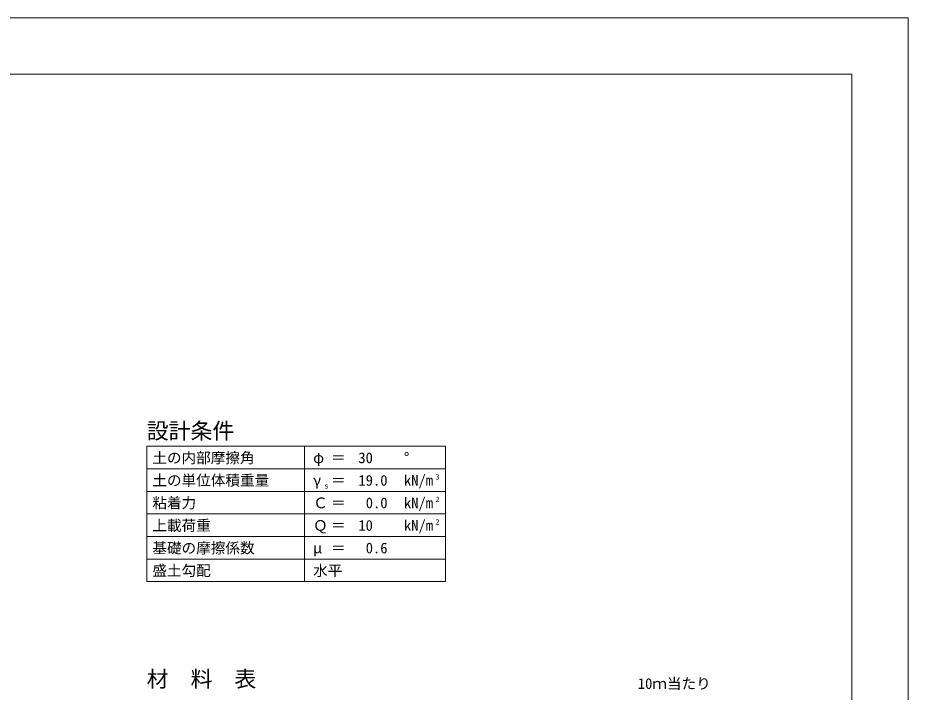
# Model space of a CAD drawing. Units: millimetres at full size, sheet at 1:30; details may follow other scales. Extents: x 0 to 25230, y 0 to 17820.
# Drawn here: x 15759 to 25230, y 10642 to 17820 of the extents above; entities that cross this region are included whole.
import ezdxf
from ezdxf.enums import TextEntityAlignment as Align

# ---------------------------------------------------------------- set-up
doc = ezdxf.new("R2010")
doc.units = ezdxf.units.MM
doc.header["$LTSCALE"] = 30
doc.layers.add('D-MTR', color=7, linetype='Continuous')
for name, color, linetype, lineweight in [('D-TTL', 2, 'Continuous', 13), ('D-TTL-FRAM', 2, 'Continuous', 13), ('D-TTL-LINE', 7, 'Continuous', 13), ('D-TTL-TXT', 7, 'Continuous', 13)]:
    doc.layers.add(name, color=color, linetype=linetype, lineweight=lineweight)
doc.styles.add('ＭＳ ゴシック', font='')
doc.styles.get('ＭＳ ゴシック').set_extended_font_data('MS Gothic')

msp = doc.modelspace()

# ---------------------------------------------------------------- linework, layer by layer
at = {"layer": 'D-TTL'}
for points in [[(0, 0), (25230, 0), (25230, 17820), (0, 17820)], [(600, 600), (24630, 600), (24630, 17220), (600, 17220)]]:
    msp.add_lwpolyline(points, close=True, dxfattribs=at)
at = {"layer": 'D-TTL-FRAM'}
for p, q in [((20310, 13260), (17130, 13260)), ((17130, 13260), (17130, 11820)), ((20310, 13260), (20310, 11820)), ((20310, 11820), (17130, 11820))]:
    msp.add_line(p, q, dxfattribs=at)
at = {"layer": 'D-TTL-LINE'}
for p, q in [((18810, 13260), (18810, 11820)), ((20310, 13020), (17130, 13020)), ((20310, 12780), (17130, 12780)), ((20310, 12540), (17130, 12540)), ((20310, 12300), (17130, 12300)), ((20310, 12060), (17130, 12060))]:
    msp.add_line(p, q, dxfattribs=at)

# ---------------------------------------------------------------- texts
at = {"layer": 'D-MTR', "style": 'ＭＳ ゴシック'}
msp.add_text('材\u3000料\u3000表', height=170.9, dxfattribs=at).set_placement((17130, 10647.23), align=Align.BOTTOM_LEFT)
msp.add_text('10ｍ当たり', height=113.9, dxfattribs=at).set_placement((23130, 10643.15), align=Align.BOTTOM_RIGHT)
at = {"layer": 'D-TTL-TXT', "style": 'ＭＳ ゴシック'}
for s, height, p in [('設計条件', 170.9, (17130, 13287.23)), ('土の内部摩擦角', 113.9, (17190, 13046.15)), ('φ', 113.9, (18900, 13046.15)), ('°', 113.9, (19866, 13046.15)), ('＝', 113.9, (19092, 13046.15)), ('土の単位体積重量', 113.9, (17190, 12806.15)), ('γ', 113.9, (18900, 12806.15)), ('＝', 113.9, (19092, 12806.15)), ('kN/m', 113.9, (19866, 12806.15)), ('3', 56.96, (20202, 12889.08)), ('s', 56.96, (19020, 12793.08)), ('粘着力', 113.9, (17190, 12566.15)), ('Ｃ', 113.9, (18900, 12566.15)), ('kN/m', 113.9, (19866, 12566.15)), ('2', 56.96, (20202, 12649.08)), ('＝', 113.9, (19092, 12566.15)), ('上載荷重', 113.9, (17190, 12326.15)), ('Ｑ', 113.9, (18900, 12326.15)), ('＝', 113.9, (19092, 12326.15)), ('kN/m', 113.9, (19866, 12326.15)), ('2', 56.96, (20202, 12409.08)), ('基礎の摩擦係数', 113.9, (17190, 12086.15)), ('μ', 113.9, (18900, 12086.15)), ('＝', 113.9, (19092, 12086.15)), ('盛土勾配', 113.9, (17190, 11846.15)), ('水平', 113.9, (18900, 11846.15))]:
    msp.add_text(s, height=height, dxfattribs=at).set_placement(p, align=Align.BOTTOM_LEFT)
for s, p in [('30', (19536, 13046.15)), ('19.0', (19692, 12806.15)), ('0.0', (19692, 12566.15)), ('10', (19536, 12326.15)), ('0.6', (19692, 12086.15))]:
    msp.add_text(s, height=113.9, dxfattribs=at).set_placement(p, align=Align.BOTTOM_RIGHT)

doc.saveas('drawing.dxf')
